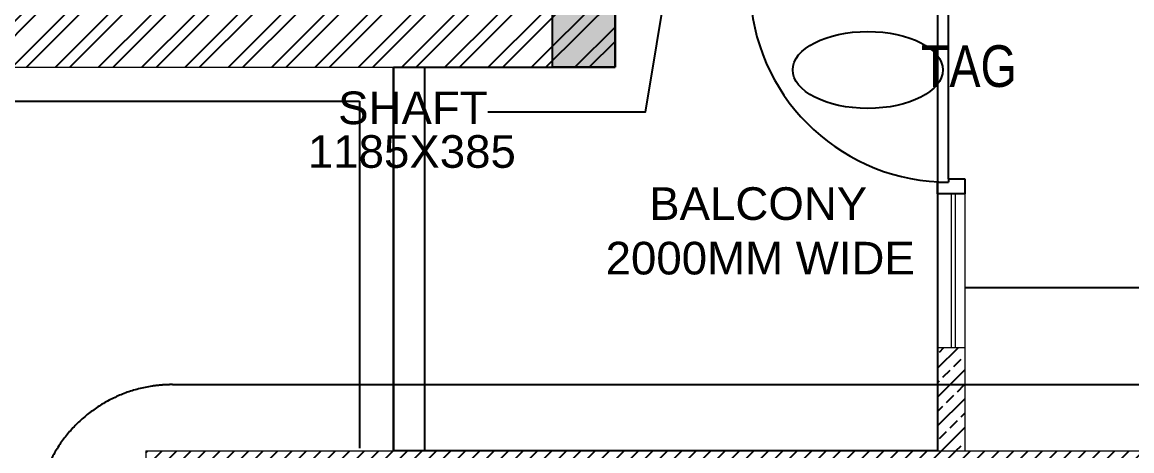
# Model space of a CAD drawing. Header units: millimetres. Extents: x 1255966 to 1543449, y 318653 to 465396.
# Drawn here: x 1379712 to 1383789, y 416649 to 418225 of the extents above; entities that cross this region are included whole.
import ezdxf
from ezdxf.enums import TextEntityAlignment as Align

# ---------------------------------------------------------------- set-up
doc = ezdxf.new("R2010")
doc.units = ezdxf.units.MM
doc.header["$LTSCALE"] = 500
doc.header["$MEASUREMENT"] = 0
doc.linetypes.add('HIDDEN', pattern=[0.375, 0.25, -0.125])
doc.layers.get('Defpoints').update_dxf_attribs({"lineweight": 0})
for name, color, linetype in [('3BHK Tower plans sections n elevations 13716$0$DOOR', 8, 'Continuous'), ('3BHK Tower plans sections n elevations 13716$0$FIXTURE-KITCHEN', 251, 'Continuous'), ('AHC-A-FURNITURE', 2, 'Continuous'), ('TEXT-RM NAME', 6, 'Continuous'), ('TOWER AREA COLUMN.', 6, 'Continuous')]:
    doc.layers.add(name, color=color, linetype=linetype)
for name, color, linetype, true_color in [('A-TAG', 7, 'Continuous', 0xef00ef), ('PROJECTION', 7, 'HIDDEN', 0xff4000), ('RAILING', 7, 'Continuous', 0xadadad)]:
    doc.layers.add(name, color=color, linetype=linetype, true_color=true_color)
for name, color, linetype, lineweight in [('TOWER COL HATCH', 253, 'Continuous', 20), ('Wall', 2, 'Continuous', 15), ('WIN', 144, 'Continuous', 15)]:
    doc.layers.add(name, color=color, linetype=linetype, lineweight=lineweight)
doc.styles.add('3BHK Tower plans sections n elevations 13716$0$SIMPLEX', font='simplex.shx', dxfattribs={"width": 0.8, "height": 100})
doc.styles.get("Standard").update_dxf_attribs({"font": 'arial.ttf'})

# ---------------------------------------------------------------- blocks, each defined once
blk = doc.blocks.new('3BHK Tower plans sections n elevations 13716$0$DOOR 750')
at = {"layer": '3BHK Tower plans sections n elevations 13716$0$DOOR', "ltscale": 100}
for p, q in [((0, 730), (100, 730)), ((0, 675), (0, 730)), ((100, 730), (100, 687)), ((60, 675), (0, 675)), ((100, 687), (60, 687)), ((60, 675), (60, 687)), ((60, 675), (60, -15)), ((60, -15), (0, -15)), ((0, -15), (0, -70)), ((60, -15), (60, -27)), ((100, -27), (60, -27)), ((100, -70), (100, -27)), ((0, -70), (100, -70))]:
    blk.add_line(p, q, dxfattribs=at)
blk.add_lwpolyline([(99.6, -24.6), (787.7, -24.6), (787.7, 15.4), (99.6, 15.4)], close=True, dxfattribs=at)
at = {"layer": '3BHK Tower plans sections n elevations 13716$0$DOOR', "linetype": 'Continuous'}
blk.add_arc((62, -40.9), 727.9, 4.4383, 90.1592, dxfattribs=at)
at = {"layer": 'Defpoints', "ltscale": 100, "style": '3BHK Tower plans sections n elevations 13716$0$SIMPLEX', "width": 0.8}
blk.add_attdef('D750', (284.7, 36.5), '', height=100, dxfattribs=at)

msp = doc.modelspace()

# ---------------------------------------------------------------- hatches: boundary and pattern name
at = {"layer": 'AHC-A-FURNITURE', "ltscale": 50, "true_color": 0x5b5b5b}
h = msp.add_hatch(dxfattribs=at)
h.set_pattern_fill('ANSI32', color=251, scale=300)
h.set_pattern_definition([(45, (1376890.62, 416388.72), (-79.5495, 79.5495), []), (45, (1376943.65, 416388.72), (-79.5495, 79.5495), [])])
h.paths.add_polyline_path([(1381890.6, 419208.7), (1381705.6, 419208.7), (1381705.6, 418258.7), (1377830.6, 418258.7), (1377830.6, 418058.7), (1381890.6, 418058.7)])
h = msp.add_hatch(dxfattribs=at)
h.set_pattern_fill('ANSI33', color=251, scale=300)
h.set_pattern_definition([(45, (1376890.62, 416388.72), (-53.033, 53.033), []), (45, (1376943.65, 416388.72), (-53.033, 53.033), [37.5, -18.75])])
h.paths.add_polyline_path([(1383175.6, 417028.7), (1383075.6, 417028.7), (1383075.6, 416648.7), (1383175.6, 416648.7)])
at = {"layer": 'AHC-A-FURNITURE', "ltscale": 50, "true_color": 0xff0000}
h = msp.add_hatch(dxfattribs=at)
h.set_pattern_fill('ANSI31', color=1, scale=300)
h.set_pattern_definition([(45, (1376890.62, 416388.72), (-26.5165, 26.5165), [])])
h.paths.add_polyline_path([(1386325.6, 416648.7), (1380165.6, 416648.7), (1380165.6, 416418.7), (1386325.6, 416418.7)])
at = {"layer": 'TOWER COL HATCH'}
h = msp.add_hatch(color=253, dxfattribs=at)
h.dxf.hatch_style = 1
h.paths.add_polyline_path([(1381890.6, 418058.7), (1381660.6, 418058.7), (1381660.6, 419208.7), (1381890.6, 419208.7)])

# ---------------------------------------------------------------- linework, layer by layer
at = {"color": 5, "ltscale": 50, "true_color": 0x0000ff}
for p, q in [((1381890.6, 418058.7), (1381890.6, 418493.7)), ((1383075.6, 418493.7), (1383075.6, 416648.7)), ((1381075.6, 418058.7), (1381890.6, 418058.7)), ((1381075.6, 416648.7), (1381075.6, 418058.7)), ((1381075.6, 418058.7), (1381075.6, 418058.7)), ((1383075.6, 416648.7), (1381075.6, 416648.7))]:
    msp.add_line(p, q, dxfattribs=at)
at = {"linetype": 'Continuous'}
msp.add_ellipse((1382819.1, 418048.9), major_axis=(-275.7, 0), ratio=0.512885, dxfattribs=at)
at = {"layer": '3BHK Tower plans sections n elevations 13716$0$FIXTURE-KITCHEN'}
msp.add_line((1383175.6, 417248.7), (1385625.6, 417248.7), dxfattribs=at)
at = {"layer": 'A-TAG', "linetype": 'HIDDEN', "ltscale": 100}
msp.add_line((1380264, 416892), (1384220.3, 416892), dxfattribs=at)
msp.add_arc((1380264, 416392), 500, 90, 180, dxfattribs=at)
at = {"layer": 'PROJECTION', "ltscale": 50}
for p, q in [((1377705.6, 417933.7), (1380950.6, 417933.7)), ((1380950.6, 417933.7), (1380950.6, 416659))]:
    msp.add_line(p, q, dxfattribs=at)
at = {"layer": 'RAILING', "color": 36, "true_color": 0x7f4010}
for p, q in [((1381075.6, 418058.7), (1381075.6, 416648.7)), ((1381190.6, 418058.7), (1381190.6, 416648.7))]:
    msp.add_line(p, q, dxfattribs=at)
at = {"layer": 'TEXT-RM NAME'}
msp.add_lwpolyline([(1382125.7, 418649.2), (1382000.7, 417894.2), (1381422.2, 417894.2)], dxfattribs=at)
at = {"layer": 'TOWER AREA COLUMN.'}
msp.add_lwpolyline([(1381890.6, 418058.7), (1381660.6, 418058.7), (1381660.6, 419208.7), (1381890.6, 419208.7)], close=True, dxfattribs=at)
at = {"layer": 'Wall'}
for p, q in [((1381890.6, 420108.7), (1381890.6, 418058.7)), ((1377830.6, 418058.7), (1381890.6, 418058.7)), ((1383075.6, 417028.7), (1383175.6, 417028.7)), ((1383075.6, 417028.7), (1383075.6, 416648.7)), ((1383175.6, 417028.7), (1383175.6, 416648.7)), ((1380165.6, 416648.7), (1380165.6, 416418.7)), ((1380165.6, 416648.7), (1386325.6, 416648.7))]:
    msp.add_line(p, q, dxfattribs=at)
at = {"layer": 'WIN'}
for p, q in [((1383075.6, 417593.7), (1383075.6, 417028.7)), ((1383075.6, 417593.7), (1383175.6, 417593.7)), ((1383125.6, 417593.7), (1383125.6, 417028.7)), ((1383140.6, 417593.7), (1383140.6, 417028.7)), ((1383175.6, 417593.7), (1383175.6, 417028.7))]:
    msp.add_line(p, q, dxfattribs=at)

# ---------------------------------------------------------------- block references
at = {"layer": '3BHK Tower plans sections n elevations 13716$0$DOOR', "rotation": 179.9999999999996}
msp.add_blockref('3BHK Tower plans sections n elevations 13716$0$DOOR 750', (1383175.6, 418323.7), dxfattribs=at)

# ---------------------------------------------------------------- texts
at = {"width": 0.8}
msp.add_attdef('TAG', text='', height=153.1, dxfattribs=at).set_placement((1383190.7, 418063), align=Align.MIDDLE_CENTER)
at = {"layer": 'TEXT-RM NAME'}
for s, p in [('SHAFT', (1380872.7, 417849.6)), ('1185X385', (1380761.5, 417689.1)), ('BALCONY', (1382015.8, 417497.6)), ('2000MM WIDE', (1381855.7, 417297.1))]:
    msp.add_text(s, height=120, rotation=360, dxfattribs=at).set_placement(p)

doc.saveas('drawing.dxf')
